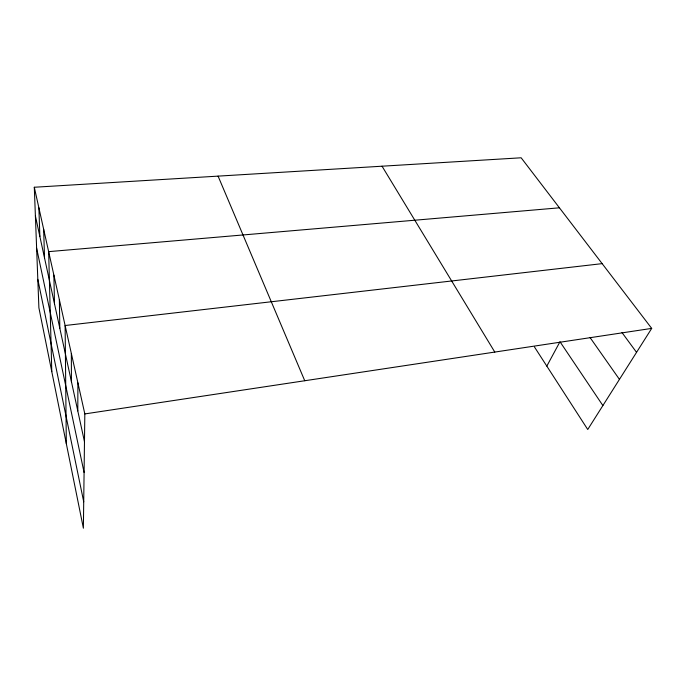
<?xml version="1.0" encoding="UTF-8"?>
<svg xmlns="http://www.w3.org/2000/svg" width="686" height="686" viewBox="0 0 686 686"><rect width="100%" height="100%" fill="white"/><g stroke="black" fill="none" stroke-linecap="round" stroke-linejoin="round"><path stroke-width="1.03" d="M77.792 410.914L77.904 382.882M34.3 187.252L84.824 413.924L83.383 528.211L38.896 307.8L34.3 187.252L521.154 157.789L651.7 328.397L587.739 429.496L534.505 347.039M546.819 366.11L559.982 341.731L602.883 405.563M84.824 413.924L651.7 328.397M602.154 263.638L65.119 325.516L66.319 443.662M559.424 207.807L48.655 251.642L51.784 371.64M621.988 332.547L636.548 352.355M589.994 337.443L619.449 379.384M382.042 166.209L494.795 352.072M218.079 176.131L304.747 380.739M35.389 215.901L84.472 441.655M36.624 248.169L84.086 472.457M37.807 279.348L83.718 501.8M38.879 207.781L39.865 236.464M43.655 229.218L44.53 257.927M53.885 275.112L54.494 303.761M59.365 299.713L59.819 328.277M71.344 353.453L71.438 381.716"/></g></svg>
